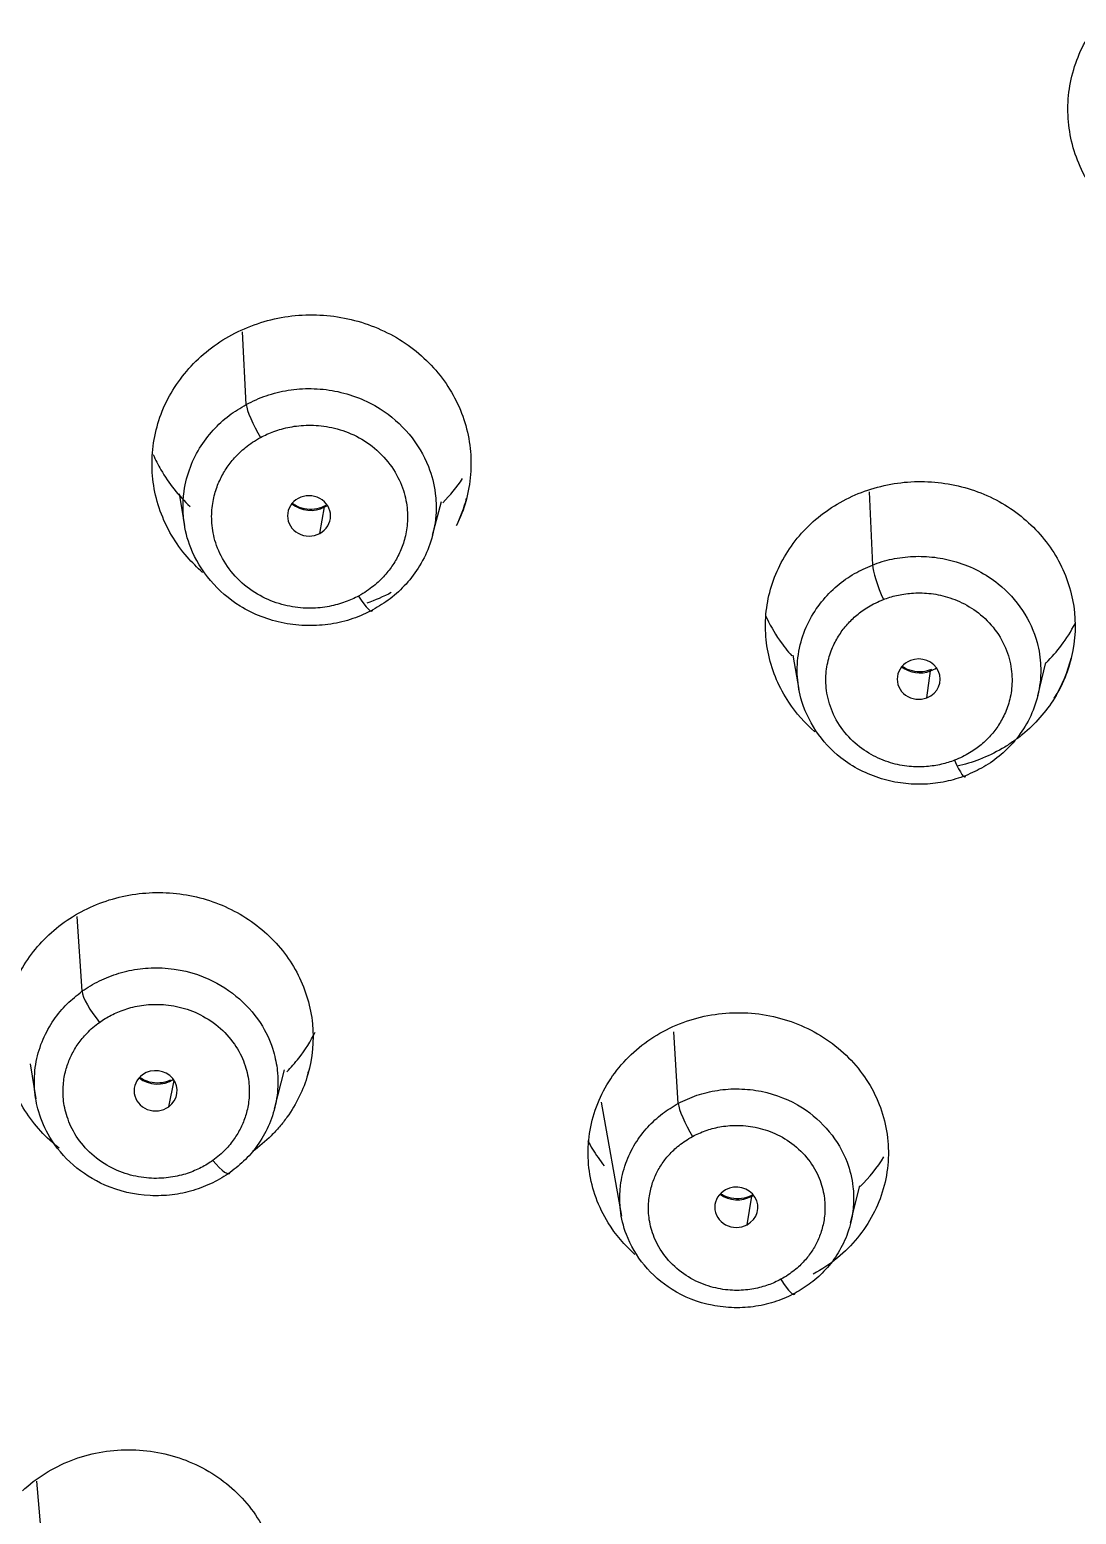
# Model space of a CAD drawing. Extents: x 0 to 1354, y 3495 to 4487.
# Drawn here: x 440.39 to 451.32, y 4130.94 to 4146.45 of the extents above; entities that cross this region are included whole.
import ezdxf

# ---------------------------------------------------------------- set-up
doc = ezdxf.new("R2010")
doc.units = 0
doc.header["$LTSCALE"] = 30
doc.header["$MEASUREMENT"] = 0
doc.layers.add('\\M+5B3DF\\M+5B4E7\\M+5CFDF', color=3, linetype='CONTINUOUS', lineweight=9)

msp = doc.modelspace()

# ---------------------------------------------------------------- linework, layer by layer
at = {"layer": '\\M+5B3DF\\M+5B4E7\\M+5CFDF', "color": 0, "lineweight": -3}
for p, q in [((442.651, 4142.532), (442.611, 4143.29)), ((441.95, 4141.6), (442.006, 4141.267)), ((449.158, 4141.62), (449.191, 4140.855)), ((443.42, 4141.185), (443.469, 4141.462)), ((444.597, 4141.166), (444.689, 4141.519)), ((448.359, 4139.913), (448.424, 4139.555)), ((449.761, 4139.468), (449.798, 4139.749)), ((450.918, 4139.489), (451.003, 4139.838)), ((440.881, 4137.183), (440.935, 4136.402)), ((447.163, 4135.231), (447.118, 4135.979)), ((440.393, 4135.643), (440.452, 4135.278)), ((442.946, 4135.175), (443.051, 4135.581)), ((441.842, 4135.196), (441.898, 4135.472)), ((446.359, 4135.243), (446.569, 4134.054)), ((448.964, 4133.983), (449.059, 4134.37)), ((447.883, 4133.964), (447.931, 4134.261)), ((440.534, 4130.479), (440.464, 4131.285))]:
    msp.add_line(p, q, dxfattribs=at)
for centre, major_axis, ratio, start_param, end_param in [((442.801, 4142.294), (0.142, -0.264), 0.178311, 3.502331, 5.03166), ((443.307, 4141.368), (-0.225, 0.001), 0.934436, 2.096977, 5.23857), ((443.307, 4141.368), (-0.225, 0.001), 0.934436, 5.23857, 8.380163), ((443.322, 4141.704), (-0.296, 0.013), 0.942626, 0.895624, 2.134247), ((443.322, 4141.704), (-0.296, 0.013), 0.942626, 2.134247, 2.251174), ((443.619, 4141.21), (0.142, -0.264), 0.178311, 3.142329, 3.362705), ((443.331, 4141.932), (1.668, -0.071), 0.942626, 5.891743, 6.084445), ((449.306, 4140.601), (0.108, -0.28), 0.136474, 3.525272, 5.051436), ((443.824, 4140.638), (-0.142, 0.264), 0.178311, 1.890067, 3.362705), ((449.675, 4139.663), (-0.225, 0), 0.934459, 5.106752, 8.248345), ((449.675, 4139.663), (-0.225, 0), 0.934459, 1.96516, 5.106752), ((449.691, 4140.234), (1.619, -0.047), 0.942248, 5.784611, 6.085166), ((449.685, 4140.009), (-0.298, 0.009), 0.942248, 0.915335, 1.990496), ((449.685, 4140.009), (-0.298, 0.009), 0.942248, 1.990496, 2.229798), ((449.913, 4139.481), (0.108, -0.28), 0.136474, 3.152314, 3.385645), ((450.05, 4138.922), (-0.108, 0.28), 0.136474, 1.909843, 3.385645), ((441.118, 4136.185), (0.175, -0.244), 0.217098, 3.480285, 5.006449), ((441.704, 4135.363), (-0.225, 0.001), 0.934325, 5.369156, 8.510749), ((441.704, 4135.363), (-0.225, 0.001), 0.934325, 2.227564, 5.369156), ((441.73, 4135.94), (1.618, -0.073), 0.941076, 6.061926, 6.087361), ((441.72, 4135.713), (-0.297, 0.013), 0.941076, 0.924094, 2.223044), ((447.313, 4134.993), (-0.142, 0.264), 0.178311, 0.367091, 1.890067), ((442.302, 4134.743), (-0.175, 0.244), 0.217098, 1.864857, 3.340659), ((447.77, 4134.146), (-0.225, 0), 0.934362, 5.23754, 8.379133), ((447.782, 4134.506), (-0.299, 0.01), 0.940814, 0.946133, 2.12482), ((447.77, 4134.146), (-0.225, 0), 0.934362, 2.095948, 5.23754), ((447.782, 4134.506), (-0.299, 0.01), 0.940814, 2.12482, 2.199531), ((448.235, 4133.501), (0.142, -0.264), 0.178311, 5.03166, 6.51065)]:
    msp.add_ellipse(centre, major_axis=major_axis, ratio=ratio, start_param=start_param, end_param=end_param, dxfattribs=at)
for points, knots in [([(448.01, 4005.599), (447.96, 4009.543), (447.888, 4013.486), (447.741, 4019.394), (447.686, 4021.363), (447.563, 4025.298), (447.498, 4027.264), (447.306, 4031.189), (447.174, 4033.15), (446.667, 4037.037), (446.296, 4038.964), (445.49, 4041.781), (445.181, 4042.708), (444.473, 4044.522), (444.072, 4045.409), (443.153, 4047.117), (442.631, 4047.936), (441.484, 4049.497), (440.861, 4050.241), (439.54, 4051.652), (438.842, 4052.318), (437.375, 4053.57), (436.607, 4054.156), (435.016, 4055.252), (434.19, 4055.761), (432.497, 4056.713), (431.631, 4057.158), (429.007, 4058.447), (427.224, 4059.247), (424.608, 4060.54), (423.746, 4060.987), (422.05, 4061.925), (421.214, 4062.415), (419.588, 4063.455), (418.797, 4064.004), (417.283, 4065.177), (416.561, 4065.801), (414.514, 4067.782), (413.303, 4069.241), (411.732, 4071.57), (411.247, 4072.37), (410.34, 4074), (409.919, 4074.831), (408.739, 4077.358), (408.067, 4079.09), (406.901, 4082.604), (406.413, 4084.388), (405.593, 4087.988), (405.26, 4089.804), (404.718, 4093.452), (404.506, 4095.284), (404.169, 4098.955), (404.047, 4100.795), (403.781, 4106.318), (403.739, 4110.005), (403.894, 4115.532), (403.978, 4117.373), (404.218, 4121.052), (404.374, 4122.889), (404.781, 4126.553), (405.03, 4128.381), (405.656, 4132.017), (406.034, 4133.824), (406.974, 4137.397), (407.531, 4139.163), (408.885, 4142.612), (409.674, 4144.299), (411.525, 4147.534), (412.587, 4149.084), (414.985, 4151.984), (416.318, 4153.338), (418.497, 4155.182), (419.254, 4155.765), (420.825, 4156.859), (421.639, 4157.371), (424.152, 4158.798), (425.92, 4159.607), (427.738, 4160.306)], [0, 0, 0, 0, 0.0625, 0.0625, 0.09375, 0.09375, 0.125, 0.125, 0.15625, 0.15625, 0.1875, 0.1875, 0.203125, 0.203125, 0.21875, 0.21875, 0.234375, 0.234375, 0.25, 0.25, 0.265625, 0.265625, 0.28125, 0.28125, 0.296875, 0.296875, 0.3125, 0.3125, 0.34375, 0.34375, 0.359375, 0.359375, 0.375, 0.375, 0.390625, 0.390625, 0.40625, 0.40625, 0.4375, 0.4375, 0.453125, 0.453125, 0.46875, 0.46875, 0.5, 0.5, 0.53125, 0.53125, 0.5625, 0.5625, 0.59375, 0.59375, 0.625, 0.625, 0.6875, 0.6875, 0.71875, 0.71875, 0.75, 0.75, 0.78125, 0.78125, 0.8125, 0.8125, 0.84375, 0.84375, 0.875, 0.875, 0.90625, 0.90625, 0.9375, 0.9375, 0.953125, 0.953125, 0.96875, 0.96875, 1, 1, 1, 1]), ([(428.197, 4158.696), (428.032, 4158.632), (427.687, 4158.497), (427.153, 4158.279), (426.581, 4158.036), (425.812, 4157.695), (424.94, 4157.282), (423.672, 4156.63), (422.201, 4155.781), (420.21, 4154.446), (418.173, 4152.791), (416.24, 4150.871), (414.215, 4148.497), (412.298, 4145.692), (410.681, 4142.545), (409.747, 4140.27), (409.152, 4138.614), (408.634, 4137.046), (408.065, 4135.032), (407.529, 4132.766), (407.088, 4130.534), (406.477, 4126.816), (405.945, 4122.029), (405.574, 4116.274), (405.414, 4110.376), (405.496, 4104.979), (405.754, 4100.036), (406.066, 4096.221), (406.521, 4092.391), (407.143, 4088.581), (407.893, 4085.209), (408.69, 4082.352), (409.453, 4080.061), (410.255, 4077.985), (411.284, 4075.636), (412.663, 4072.993), (414.467, 4070.299), (416.358, 4068.097), (418.12, 4066.448), (419.691, 4065.22), (420.87, 4064.414), (421.951, 4063.725), (423.294, 4062.925), (425.415, 4061.78), (428.351, 4060.364), (431.305, 4059.003), (433.874, 4057.683), (435.491, 4056.744), (436.673, 4055.977), (437.502, 4055.397), (438.285, 4054.811), (439.15, 4054.118), (440.24, 4053.175), (441.272, 4052.246), (442.117, 4051.45), (442.799, 4050.783), (443.873, 4049.648), (445.304, 4047.705), (446.48, 4045.401), (447.219, 4043.464), (447.695, 4042.003), (448.02, 4040.848), (448.332, 4039.593), (448.559, 4038.564), (448.74, 4037.637), (448.826, 4037.147), (448.857, 4036.968)], [0, 0, 0, 0, 0.003459, 0.007214, 0.011266, 0.015614, 0.023656, 0.030154, 0.043592, 0.057032, 0.077492, 0.095619, 0.111413, 0.140155, 0.164137, 0.183352, 0.190386, 0.20018, 0.217211, 0.233353, 0.24805, 0.264051, 0.310977, 0.347323, 0.383099, 0.432782, 0.458757, 0.485271, 0.511786, 0.538305, 0.564826, 0.582853, 0.599256, 0.614348, 0.6284, 0.651649, 0.674923, 0.693736, 0.709704, 0.72282, 0.733082, 0.737787, 0.748001, 0.763716, 0.784923, 0.811591, 0.827175, 0.841454, 0.848243, 0.854858, 0.861359, 0.867478, 0.876665, 0.889695, 0.894614, 0.899294, 0.908268, 0.925038, 0.946214, 0.958393, 0.965287, 0.976041, 0.981687, 0.990362, 0.996466, 1, 1, 1, 1]), ([(449.143, 4037.032), (448.866, 4038.625), (448.514, 4040.206), (447.833, 4042.533), (447.58, 4043.302), (447.008, 4044.815), (446.689, 4045.559), (445.969, 4047.007), (445.567, 4047.711), (444.674, 4049.057), (444.181, 4049.7), (443.108, 4050.908), (442.533, 4051.475), (441.36, 4052.574), (440.764, 4053.109), (439.566, 4054.162), (438.959, 4054.679), (437.692, 4055.652), (437.038, 4056.11), (435.025, 4057.411), (433.618, 4058.178), (430.752, 4059.606), (429.294, 4060.271), (426.404, 4061.642), (424.973, 4062.351), (422.891, 4063.517), (422.208, 4063.922), (420.871, 4064.772), (420.218, 4065.218), (418.959, 4066.164), (418.353, 4066.663), (417.197, 4067.715), (416.646, 4068.268), (415.084, 4069.995), (414.161, 4071.239), (412.526, 4073.84), (411.813, 4075.196), (410.543, 4077.971), (409.983, 4079.388), (408.994, 4082.262), (408.567, 4083.718), (407.456, 4088.126), (406.947, 4091.114), (406.21, 4097.118), (405.982, 4100.135), (405.712, 4106.175), (405.669, 4109.198), (405.771, 4115.243), (405.915, 4118.264), (406.288, 4122.785), (406.438, 4124.29), (406.806, 4127.293), (407.023, 4128.792), (407.811, 4133.264), (408.526, 4136.22), (410.054, 4140.517), (410.64, 4141.926), (411.99, 4144.666), (412.76, 4145.994), (414.501, 4148.529), (415.469, 4149.738), (417.591, 4152.003), (418.745, 4153.06), (421.227, 4154.973), (422.556, 4155.829), (425.34, 4157.336), (426.795, 4157.987), (428.284, 4158.561)], [0, 0, 0, 0, 0.03125, 0.03125, 0.046875, 0.046875, 0.0625, 0.0625, 0.078125, 0.078125, 0.09375, 0.09375, 0.109375, 0.109375, 0.125, 0.125, 0.140625, 0.140625, 0.15625, 0.15625, 0.1875, 0.1875, 0.21875, 0.21875, 0.25, 0.25, 0.265625, 0.265625, 0.28125, 0.28125, 0.296875, 0.296875, 0.3125, 0.3125, 0.34375, 0.34375, 0.375, 0.375, 0.40625, 0.40625, 0.4375, 0.4375, 0.5, 0.5, 0.5625, 0.5625, 0.625, 0.625, 0.6875, 0.6875, 0.71875, 0.71875, 0.75, 0.75, 0.8125, 0.8125, 0.84375, 0.84375, 0.875, 0.875, 0.90625, 0.90625, 0.9375, 0.9375, 0.96875, 0.96875, 1, 1, 1, 1]), ([(451.829, 4144.425), (451.785, 4144.459), (451.743, 4144.495), (451.635, 4144.6), (451.573, 4144.671), (451.464, 4144.822), (451.415, 4144.904), (451.336, 4145.071), (451.304, 4145.158), (451.258, 4145.336), (451.243, 4145.428), (451.231, 4145.611), (451.233, 4145.702), (451.255, 4145.884), (451.276, 4145.975), (451.36, 4146.238), (451.451, 4146.405), (451.687, 4146.697), (451.834, 4146.825), (452.164, 4147.022), (452.35, 4147.095), (452.732, 4147.173), (452.934, 4147.181), (453.321, 4147.131), (453.513, 4147.073), (453.858, 4146.901), (454.016, 4146.784), (454.276, 4146.511), (454.381, 4146.351), (454.523, 4146.011), (454.562, 4145.827), (454.567, 4145.553), (454.56, 4145.46), (454.529, 4145.279), (454.505, 4145.19), (454.407, 4144.931), (454.309, 4144.768), (454.183, 4144.625)], [0, 0, 0, 0, 0.021913, 0.021913, 0.059532, 0.059532, 0.09715, 0.09715, 0.134769, 0.134769, 0.172388, 0.172388, 0.210007, 0.210007, 0.247625, 0.247625, 0.322863, 0.322863, 0.3981, 0.3981, 0.473338, 0.473338, 0.548575, 0.548575, 0.623813, 0.623813, 0.69905, 0.69905, 0.774288, 0.774288, 0.849525, 0.849525, 0.887144, 0.887144, 0.924763, 0.924763, 1, 1, 1, 1]), ([(449.362, 4037.033), (449.326, 4037.242), (449.253, 4037.664), (449.129, 4038.295), (448.996, 4038.926), (448.855, 4039.547), (448.708, 4040.153), (448.559, 4040.741), (448.406, 4041.311), (448.249, 4041.867), (448.087, 4042.403), (447.924, 4042.91), (447.764, 4043.376), (447.612, 4043.799), (447.469, 4044.18), (447.334, 4044.527), (447.205, 4044.845), (447.081, 4045.142), (446.959, 4045.423), (446.837, 4045.696), (446.712, 4045.964), (446.584, 4046.23), (446.452, 4046.493), (446.317, 4046.754), (446.179, 4047.013), (446.039, 4047.27), (445.894, 4047.527), (445.746, 4047.782), (445.595, 4048.035), (445.439, 4048.284), (445.277, 4048.53), (445.107, 4048.775), (444.925, 4049.027), (444.725, 4049.293), (444.504, 4049.577), (444.26, 4049.881), (443.988, 4050.207), (443.69, 4050.552), (443.366, 4050.907), (443.026, 4051.261), (442.68, 4051.604), (442.332, 4051.936), (441.984, 4052.26), (441.634, 4052.582), (441.28, 4052.903), (440.925, 4053.223), (440.573, 4053.54), (440.226, 4053.848), (439.889, 4054.142), (439.562, 4054.421), (439.245, 4054.684), (438.936, 4054.934), (438.63, 4055.175), (438.322, 4055.411), (438.012, 4055.642), (437.697, 4055.871), (437.38, 4056.095), (437.061, 4056.315), (436.739, 4056.531), (436.411, 4056.746), (436.068, 4056.966), (435.697, 4057.195), (435.242, 4057.467), (434.675, 4057.793), (433.978, 4058.176), (433.188, 4058.594), (432.322, 4059.036), (431.408, 4059.488), (430.47, 4059.937), (429.523, 4060.382), (428.577, 4060.824), (427.648, 4061.263), (426.763, 4061.69), (425.938, 4062.098), (425.161, 4062.495), (424.401, 4062.897), (423.638, 4063.315), (422.868, 4063.756), (422.092, 4064.229), (421.299, 4064.733), (420.49, 4065.273), (419.679, 4065.858), (418.879, 4066.49), (418.09, 4067.16), (417.325, 4067.873), (416.584, 4068.632), (415.854, 4069.442), (415.126, 4070.325), (414.403, 4071.299), (413.694, 4072.349), (413.022, 4073.445), (412.397, 4074.57), (411.805, 4075.719), (411.251, 4076.904), (410.72, 4078.133), (410.209, 4079.414), (409.721, 4080.755), (409.186, 4082.373), (408.622, 4084.331), (408.06, 4086.572), (407.594, 4088.819), (407.218, 4090.987), (406.907, 4093.095), (406.661, 4095.142), (406.46, 4097.112), (406.297, 4099.018), (406.169, 4100.89), (406.068, 4102.731), (405.992, 4104.535), (405.943, 4106.298), (405.913, 4108.028), (405.903, 4109.74), (405.913, 4111.447), (405.942, 4113.162), (405.991, 4114.884), (406.064, 4116.602), (406.154, 4118.312), (406.266, 4120.018), (406.403, 4121.724), (406.558, 4123.413), (406.737, 4125.063), (406.935, 4126.662), (407.152, 4128.218), (407.392, 4129.737), (407.661, 4131.222), (407.955, 4132.673), (408.276, 4134.09), (408.625, 4135.469), (409.009, 4136.818), (409.421, 4138.132), (409.854, 4139.376), (410.287, 4140.505), (410.7, 4141.499), (411.091, 4142.384), (411.477, 4143.198), (411.873, 4143.971), (412.251, 4144.662), (412.498, 4145.094), (412.605, 4145.277)], [0, 0, 0, 0, 0.004804, 0.00966, 0.014532, 0.019352, 0.024059, 0.028616, 0.033051, 0.037408, 0.041668, 0.04572, 0.049451, 0.05282, 0.055876, 0.058668, 0.061242, 0.063653, 0.065951, 0.068191, 0.070418, 0.072655, 0.074886, 0.077104, 0.079315, 0.081534, 0.083764, 0.086001, 0.088238, 0.090469, 0.092688, 0.094924, 0.097253, 0.09976, 0.102474, 0.105425, 0.108639, 0.112117, 0.115805, 0.119565, 0.123269, 0.12689, 0.13048, 0.134082, 0.13771, 0.141361, 0.144991, 0.148543, 0.151968, 0.155247, 0.158387, 0.161414, 0.164374, 0.167323, 0.170285, 0.173258, 0.176231, 0.179196, 0.182142, 0.185108, 0.188188, 0.191476, 0.195076, 0.200338, 0.206401, 0.213238, 0.220738, 0.228569, 0.236476, 0.244413, 0.252353, 0.260221, 0.267776, 0.274683, 0.281151, 0.287634, 0.294268, 0.300984, 0.307874, 0.315035, 0.322485, 0.330135, 0.337978, 0.345947, 0.354008, 0.362192, 0.370589, 0.379393, 0.388946, 0.399039, 0.409195, 0.419279, 0.429501, 0.439837, 0.45039, 0.46135, 0.472727, 0.484442, 0.502084, 0.521523, 0.539787, 0.55716, 0.57437, 0.590961, 0.606728, 0.621973, 0.636971, 0.651859, 0.666323, 0.680413, 0.694289, 0.707968, 0.721607, 0.735367, 0.749234, 0.763046, 0.776738, 0.790421, 0.804175, 0.817894, 0.831199, 0.844064, 0.856622, 0.868929, 0.880987, 0.892822, 0.904437, 0.915801, 0.926905, 0.93798, 0.948706, 0.95835, 0.966814, 0.974342, 0.98135, 0.98822, 0.994976, 1, 1, 1, 1]), ([(449.502, 4037.021), (449.465, 4037.236), (449.392, 4037.662), (449.27, 4038.294), (449.14, 4038.916), (449.002, 4039.527), (448.859, 4040.127), (448.711, 4040.717), (448.558, 4041.296), (448.399, 4041.864), (448.232, 4042.421), (448.057, 4042.967), (447.874, 4043.5), (447.684, 4044.021), (447.489, 4044.53), (447.287, 4045.027), (447.079, 4045.512), (446.862, 4045.983), (446.638, 4046.44), (446.408, 4046.884), (446.177, 4047.308), (445.899, 4047.796), (445.581, 4048.318), (445.202, 4048.871), (444.84, 4049.35), (444.429, 4049.866), (444.009, 4050.366), (443.556, 4050.867), (443.038, 4051.404), (442.398, 4052.014), (441.641, 4052.701), (440.883, 4053.381), (440.282, 4053.915), (439.651, 4054.456), (438.803, 4055.153), (437.346, 4056.233), (435.798, 4057.23), (434.379, 4058.03), (433.345, 4058.58), (432.31, 4059.108), (431.275, 4059.617), (430.242, 4060.11), (429.214, 4060.593), (428.195, 4061.072), (427.189, 4061.554), (426.197, 4062.041), (425.223, 4062.539), (424.268, 4063.05), (423.332, 4063.573), (422.422, 4064.117), (421.537, 4064.679), (420.672, 4065.254), (419.841, 4065.854), (419.047, 4066.481), (418.285, 4067.128), (417.561, 4067.8), (416.877, 4068.493), (416.228, 4069.202), (415.613, 4069.926), (415.036, 4070.664), (414.495, 4071.414), (413.984, 4072.172), (413.503, 4072.935), (413.052, 4073.703), (412.627, 4074.474), (412.225, 4075.244), (411.845, 4076.015), (411.49, 4076.784), (411.152, 4077.551), (410.832, 4078.315), (410.53, 4079.074), (410.244, 4079.83), (409.974, 4080.58), (409.721, 4081.326), (409.315, 4082.587), (408.806, 4084.368), (408.237, 4086.67), (407.771, 4088.956), (407.386, 4091.221), (407.067, 4093.46), (406.816, 4095.671), (406.607, 4097.852), (406.443, 4100.002), (406.319, 4102.118), (406.226, 4104.202), (406.168, 4106.252), (406.137, 4108.267), (406.133, 4110.249), (406.155, 4112.195), (406.2, 4114.107), (406.271, 4115.984), (406.366, 4117.824), (406.479, 4119.63), (406.619, 4121.398), (406.777, 4123.131), (406.959, 4124.828), (407.165, 4126.487), (407.391, 4128.109), (407.645, 4129.692), (407.928, 4131.236), (408.239, 4132.739), (408.577, 4134.203), (408.949, 4135.623), (409.352, 4137), (409.783, 4138.333), (410.246, 4139.62), (410.741, 4140.86), (411.258, 4142.054), (411.803, 4143.199), (412.331, 4144.191), (412.678, 4144.8), (412.824, 4145.049)], [0, 0, 0, 0, 0.004925, 0.009783, 0.014574, 0.019297, 0.023952, 0.028541, 0.033063, 0.03752, 0.041913, 0.04624, 0.050499, 0.054689, 0.058812, 0.062868, 0.06686, 0.070785, 0.074642, 0.078431, 0.082152, 0.085621, 0.091226, 0.096067, 0.100874, 0.104902, 0.111103, 0.115743, 0.120319, 0.128101, 0.135864, 0.143616, 0.151376, 0.154309, 0.162712, 0.17659, 0.19595, 0.204951, 0.213874, 0.222725, 0.231503, 0.240206, 0.248833, 0.257381, 0.265851, 0.274244, 0.282558, 0.290799, 0.298961, 0.307046, 0.315062, 0.322999, 0.330849, 0.338629, 0.346332, 0.353957, 0.361508, 0.368988, 0.376389, 0.383715, 0.39097, 0.398152, 0.405256, 0.412286, 0.419244, 0.426128, 0.432935, 0.439669, 0.44633, 0.452916, 0.459426, 0.465861, 0.472221, 0.478506, 0.484715, 0.503971, 0.522949, 0.541649, 0.560075, 0.578222, 0.596092, 0.613686, 0.631, 0.648038, 0.664796, 0.681277, 0.69748, 0.713404, 0.72905, 0.744417, 0.759504, 0.774315, 0.788846, 0.803099, 0.817073, 0.830767, 0.844184, 0.857321, 0.870177, 0.882754, 0.895053, 0.907072, 0.918809, 0.930269, 0.941449, 0.952348, 0.962971, 0.973314, 0.983372, 0.993153, 1, 1, 1, 1]), ([(442.195, 4140.778), (442.138, 4140.828), (442.084, 4140.882), (441.973, 4141.01), (441.919, 4141.086), (441.824, 4141.246), (441.784, 4141.331), (441.722, 4141.505), (441.699, 4141.594), (441.67, 4141.775), (441.664, 4141.868), (441.673, 4142.143), (441.714, 4142.326), (441.861, 4142.665), (441.968, 4142.824), (442.232, 4143.094), (442.391, 4143.209), (442.739, 4143.377), (442.931, 4143.433), (443.32, 4143.479), (443.521, 4143.469), (443.902, 4143.386), (444.087, 4143.312), (444.414, 4143.111), (444.559, 4142.982), (444.791, 4142.687), (444.88, 4142.519), (444.961, 4142.256), (444.98, 4142.164), (445, 4141.982), (445.001, 4141.891), (444.98, 4141.617), (444.93, 4141.436), (444.847, 4141.267)], [0, 0, 0, 0, 0.032043, 0.032043, 0.072375, 0.072375, 0.112706, 0.112706, 0.153038, 0.153038, 0.193369, 0.193369, 0.274033, 0.274033, 0.354696, 0.354696, 0.435359, 0.435359, 0.516022, 0.516022, 0.596685, 0.596685, 0.677348, 0.677348, 0.758011, 0.758011, 0.838674, 0.838674, 0.879005, 0.879005, 0.919337, 0.919337, 1, 1, 1, 1]), ([(442.651, 4142.532), (442.685, 4142.549), (442.752, 4142.584), (442.86, 4142.625), (442.973, 4142.658), (443.089, 4142.682), (443.209, 4142.696), (443.331, 4142.699), (443.455, 4142.692), (443.705, 4142.655), (444.164, 4142.478), (444.527, 4142.043), (444.63, 4141.631), (444.636, 4141.465), (444.633, 4141.395)], [0, 0, 0, 0, 0.040756, 0.082024, 0.123802, 0.166092, 0.208895, 0.252211, 0.296041, 0.340385, 0.521481, 0.811906, 0.921362, 1, 1, 1, 1]), ([(441.992, 4141.526), (441.993, 4141.549), (442.002, 4141.659), (442.046, 4141.847), (442.154, 4142.074), (442.298, 4142.265), (442.464, 4142.42), (442.59, 4142.496), (442.651, 4142.532)], [0, 0, 0, 0, 0.055, 0.267593, 0.468381, 0.657372, 0.834576, 1, 1, 1, 1]), ([(441.679, 4142.008), (441.703, 4141.954), (441.803, 4141.756), (441.944, 4141.579), (442.064, 4141.465)], [0, 0, 0, 0, 0.266356, 1, 1, 1, 1]), ([(448.589, 4139.114), (448.485, 4139.205), (448.394, 4139.308), (448.268, 4139.497), (448.226, 4139.575), (448.155, 4139.739), (448.128, 4139.825), (448.089, 4139.998), (448.078, 4140.085), (448.073, 4140.262), (448.078, 4140.352), (448.106, 4140.527), (448.128, 4140.612), (448.188, 4140.78), (448.227, 4140.862), (448.362, 4141.095), (448.483, 4141.236), (448.767, 4141.469), (448.933, 4141.562), (449.286, 4141.689), (449.476, 4141.724), (449.854, 4141.73), (450.046, 4141.701), (450.402, 4141.586), (450.572, 4141.497), (450.863, 4141.274), (450.99, 4141.136), (451.181, 4140.833), (451.249, 4140.663), (451.317, 4140.317), (451.318, 4140.136), (451.253, 4139.789), (451.188, 4139.618), (451.092, 4139.464)], [0, 0, 0, 0, 0.058953, 0.058953, 0.098163, 0.098163, 0.137373, 0.137373, 0.176584, 0.176584, 0.215794, 0.215794, 0.255004, 0.255004, 0.294215, 0.294215, 0.372635, 0.372635, 0.451056, 0.451056, 0.529476, 0.529476, 0.607897, 0.607897, 0.686318, 0.686318, 0.764738, 0.764738, 0.843159, 0.843159, 0.921579, 0.921579, 1, 1, 1, 1]), ([(443.973, 4140.386), (443.94, 4140.369), (443.872, 4140.335), (443.763, 4140.293), (443.651, 4140.26), (443.534, 4140.237), (443.414, 4140.223), (443.292, 4140.22), (443.169, 4140.227), (442.923, 4140.264), (442.464, 4140.439), (442.098, 4140.873), (441.994, 4141.29), (441.988, 4141.457), (441.992, 4141.526)], [0, 0, 0, 0, 0.040927, 0.082318, 0.124173, 0.166491, 0.209273, 0.252517, 0.296223, 0.340392, 0.516735, 0.81117, 0.921139, 1, 1, 1, 1]), ([(443.481, 4141.477), (443.452, 4141.46), (443.39, 4141.437), (443.283, 4141.433), (443.197, 4141.458), (443.152, 4141.484), (443.138, 4141.495)], [0, 0, 0, 0, 0.274981, 0.563397, 0.845215, 1, 1, 1, 1]), ([(444.633, 4141.395), (444.631, 4141.373), (444.622, 4141.264), (444.579, 4141.075), (444.472, 4140.847), (444.328, 4140.656), (444.162, 4140.5), (444.035, 4140.423), (443.973, 4140.386)], [0, 0, 0, 0, 0.054697, 0.266448, 0.466872, 0.65595, 0.833664, 1, 1, 1, 1]), ([(449.191, 4140.855), (449.225, 4140.867), (449.292, 4140.892), (449.397, 4140.918), (449.505, 4140.936), (449.616, 4140.946), (449.729, 4140.946), (449.843, 4140.937), (449.956, 4140.918), (450.192, 4140.858), (450.608, 4140.643), (450.897, 4140.204), (450.946, 4139.882), (450.949, 4139.798)], [0, 0, 0, 0, 0.044131, 0.088796, 0.133998, 0.179735, 0.22601, 0.272822, 0.320172, 0.368061, 0.574151, 0.890348, 1, 1, 1, 1]), ([(448.407, 4139.715), (448.406, 4139.726), (448.404, 4139.829), (448.426, 4140.018), (448.517, 4140.262), (448.651, 4140.471), (448.815, 4140.639), (448.996, 4140.769), (449.128, 4140.827), (449.191, 4140.855)], [0, 0, 0, 0, 0.024366, 0.213089, 0.391357, 0.559177, 0.716555, 0.863494, 1, 1, 1, 1]), ([(448.076, 4140.328), (448.116, 4140.238), (448.199, 4140.091), (448.303, 4139.958), (448.349, 4139.906)], [0, 0, 0, 0, 0.594177, 1, 1, 1, 1]), ([(451.007, 4139.834), (451.065, 4139.891), (451.177, 4140.02), (451.267, 4140.163), (451.308, 4140.242)], [0, 0, 0, 0, 0.47237, 1, 1, 1, 1]), ([(450.165, 4138.654), (450.131, 4138.642), (450.063, 4138.618), (449.957, 4138.592), (449.849, 4138.573), (449.738, 4138.564), (449.625, 4138.564), (449.512, 4138.573), (449.398, 4138.592), (449.168, 4138.651), (448.752, 4138.863), (448.459, 4139.303), (448.41, 4139.631), (448.407, 4139.715)], [0, 0, 0, 0, 0.044416, 0.089278, 0.134586, 0.18034, 0.22654, 0.273185, 0.320274, 0.367807, 0.567597, 0.889501, 1, 1, 1, 1]), ([(449.81, 4139.763), (449.778, 4139.751), (449.713, 4139.735), (449.607, 4139.743), (449.539, 4139.772), (449.508, 4139.792), (449.505, 4139.794)], [0, 0, 0, 0, 0.311148, 0.636781, 0.959515, 1, 1, 1, 1]), ([(450.949, 4139.798), (450.949, 4139.787), (450.952, 4139.685), (450.93, 4139.497), (450.842, 4139.252), (450.708, 4139.043), (450.544, 4138.873), (450.362, 4138.742), (450.229, 4138.683), (450.165, 4138.654)], [0, 0, 0, 0, 0.024157, 0.211394, 0.388814, 0.5564, 0.714135, 0.862006, 1, 1, 1, 1]), ([(451.092, 4139.464), (451.048, 4139.392), (450.947, 4139.257), (450.825, 4139.139), (450.742, 4139.071), (450.725, 4139.057), (450.69, 4139.032), (450.638, 4138.994), (450.583, 4138.959), (450.471, 4138.894), (450.393, 4138.857), (450.311, 4138.825)], [0, 0, 0, 0, 0.25, 0.5, 0.5, 0.5625, 0.5625, 0.625, 0.75, 0.75, 1, 1, 1, 1]), ([(440.697, 4134.764), (440.673, 4134.783), (440.649, 4134.803), (440.557, 4134.883), (440.494, 4134.949), (440.381, 4135.09), (440.33, 4135.166), (440.245, 4135.324), (440.21, 4135.406), (440.155, 4135.575), (440.136, 4135.663), (440.114, 4135.839), (440.112, 4135.927), (440.123, 4136.104), (440.137, 4136.192), (440.204, 4136.45), (440.282, 4136.615), (440.492, 4136.909), (440.626, 4137.04), (440.931, 4137.247), (441.106, 4137.327), (441.469, 4137.424), (441.662, 4137.443), (442.039, 4137.417), (442.227, 4137.373), (442.571, 4137.228), (442.731, 4137.125), (443, 4136.879), (443.113, 4136.731), (443.274, 4136.413), (443.325, 4136.238), (443.36, 4135.887), (443.344, 4135.707), (443.294, 4135.535)], [0, 0, 0, 0, 0.013746, 0.013746, 0.05484, 0.05484, 0.095934, 0.095934, 0.137028, 0.137028, 0.178122, 0.178122, 0.219216, 0.219216, 0.260309, 0.260309, 0.342497, 0.342497, 0.424685, 0.424685, 0.506873, 0.506873, 0.589061, 0.589061, 0.671249, 0.671249, 0.753436, 0.753436, 0.835624, 0.835624, 0.917812, 0.917812, 1, 1, 1, 1]), ([(440.935, 4136.402), (440.964, 4136.422), (441.022, 4136.462), (441.117, 4136.512), (441.216, 4136.556), (441.321, 4136.592), (441.429, 4136.62), (441.542, 4136.639), (441.657, 4136.648), (441.901, 4136.647), (442.362, 4136.539), (442.772, 4136.177), (442.936, 4135.801), (442.968, 4135.639), (442.975, 4135.571)], [0, 0, 0, 0, 0.039938, 0.08036, 0.121267, 0.16266, 0.204538, 0.246903, 0.289754, 0.333093, 0.519604, 0.805762, 0.918863, 1, 1, 1, 1]), ([(440.44, 4135.38), (440.44, 4135.391), (440.434, 4135.488), (440.448, 4135.666), (440.519, 4135.9), (440.632, 4136.102), (440.77, 4136.272), (440.882, 4136.36), (440.935, 4136.402)], [0, 0, 0, 0, 0.02886, 0.248864, 0.455974, 0.650196, 0.831536, 1, 1, 1, 1]), ([(447.006, 4135.983), (447.095, 4136.031), (447.189, 4136.071), (447.382, 4136.132), (447.484, 4136.154), (447.687, 4136.179), (447.789, 4136.182), (447.994, 4136.17), (448.097, 4136.154), (448.393, 4136.08), (448.582, 4135.994), (448.906, 4135.762), (449.045, 4135.614), (449.199, 4135.367), (449.242, 4135.278), (449.308, 4135.097), (449.331, 4135.004), (449.358, 4134.814), (449.362, 4134.717), (449.348, 4134.527), (449.332, 4134.432), (449.252, 4134.153), (449.16, 4133.979), (448.91, 4133.674), (448.754, 4133.546), (448.574, 4133.449)], [0, 0, 0, 0, 0.0625, 0.0625, 0.125, 0.125, 0.1875, 0.1875, 0.25, 0.25, 0.375, 0.375, 0.5, 0.5, 0.5625, 0.5625, 0.625, 0.625, 0.6875, 0.6875, 0.75, 0.75, 0.875, 0.875, 1, 1, 1, 1]), ([(446.711, 4133.654), (446.602, 4133.75), (446.507, 4133.862), (446.381, 4134.065), (446.338, 4134.154), (446.272, 4134.335), (446.249, 4134.428), (446.222, 4134.618), (446.218, 4134.715), (446.232, 4134.905), (446.248, 4134.999), (446.328, 4135.279), (446.42, 4135.453), (446.67, 4135.758), (446.826, 4135.886), (447.006, 4135.983)], [0, 0, 0, 0, 0.154714, 0.154714, 0.260375, 0.260375, 0.366035, 0.366035, 0.471696, 0.471696, 0.577357, 0.577357, 0.788678, 0.788678, 1, 1, 1, 1]), ([(443.074, 4135.561), (443.119, 4135.607), (443.232, 4135.736), (443.324, 4135.881), (443.371, 4135.976)], [0, 0, 0, 0, 0.369665, 1, 1, 1, 1]), ([(442.975, 4135.571), (442.977, 4135.549), (442.986, 4135.442), (442.972, 4135.253), (442.902, 4135.018), (442.79, 4134.815), (442.651, 4134.643), (442.538, 4134.554), (442.484, 4134.511)], [0, 0, 0, 0, 0.054989, 0.267597, 0.468421, 0.65744, 0.834637, 1, 1, 1, 1]), ([(443.294, 4135.535), (443.271, 4135.454), (443.211, 4135.3), (443.126, 4135.156), (443.064, 4135.07), (443.052, 4135.053), (443.026, 4135.02), (442.985, 4134.971), (442.942, 4134.924), (442.852, 4134.834), (442.787, 4134.779), (442.717, 4134.728)], [0, 0, 0, 0, 0.25, 0.5, 0.5, 0.5625, 0.5625, 0.625, 0.75, 0.75, 1, 1, 1, 1]), ([(442.484, 4134.511), (442.455, 4134.491), (442.396, 4134.452), (442.301, 4134.401), (442.201, 4134.357), (442.096, 4134.321), (441.988, 4134.293), (441.876, 4134.275), (441.761, 4134.266), (441.522, 4134.267), (441.062, 4134.372), (440.647, 4134.734), (440.478, 4135.126), (440.446, 4135.3), (440.44, 4135.38)], [0, 0, 0, 0, 0.03966, 0.079719, 0.120176, 0.161032, 0.202285, 0.243935, 0.285983, 0.328427, 0.506826, 0.794264, 0.906684, 1, 1, 1, 1]), ([(441.858, 4135.473), (441.848, 4135.468), (441.805, 4135.451), (441.72, 4135.438), (441.62, 4135.456), (441.564, 4135.483), (441.542, 4135.498)], [0, 0, 0, 0, 0.10859, 0.433326, 0.745998, 1, 1, 1, 1]), ([(447.163, 4135.231), (447.195, 4135.247), (447.258, 4135.279), (447.359, 4135.317), (447.464, 4135.348), (447.574, 4135.369), (447.686, 4135.382), (447.8, 4135.384), (447.916, 4135.377), (448.146, 4135.341), (448.57, 4135.174), (448.902, 4134.769), (448.993, 4134.386), (448.997, 4134.235), (448.993, 4134.171)], [0, 0, 0, 0, 0.041178, 0.082864, 0.125058, 0.16776, 0.210971, 0.254692, 0.298922, 0.343664, 0.522346, 0.814969, 0.922605, 1, 1, 1, 1]), ([(446.555, 4134.311), (446.556, 4134.331), (446.565, 4134.431), (446.606, 4134.604), (446.706, 4134.811), (446.838, 4134.985), (446.991, 4135.127), (447.107, 4135.197), (447.163, 4135.231)], [0, 0, 0, 0, 0.054841, 0.266867, 0.467391, 0.656418, 0.833953, 1, 1, 1, 1]), ([(446.219, 4134.842), (446.234, 4134.812), (446.284, 4134.725), (446.344, 4134.637), (446.391, 4134.579)], [0, 0, 0, 0, 0.3343, 1, 1, 1, 1]), ([(448.385, 4133.249), (448.353, 4133.233), (448.29, 4133.201), (448.189, 4133.163), (448.083, 4133.132), (447.974, 4133.11), (447.862, 4133.098), (447.747, 4133.095), (447.631, 4133.103), (447.405, 4133.138), (446.981, 4133.303), (446.646, 4133.708), (446.554, 4134.095), (446.551, 4134.247), (446.555, 4134.311)], [0, 0, 0, 0, 0.041124, 0.082768, 0.124932, 0.167615, 0.210817, 0.254538, 0.298776, 0.343533, 0.517221, 0.81427, 0.922398, 1, 1, 1, 1]), ([(447.943, 4134.277), (447.914, 4134.26), (447.851, 4134.237), (447.743, 4134.232), (447.662, 4134.256), (447.622, 4134.278), (447.612, 4134.284)], [0, 0, 0, 0, 0.290243, 0.594638, 0.892346, 1, 1, 1, 1]), ([(448.993, 4134.171), (448.992, 4134.151), (448.983, 4134.051), (448.942, 4133.879), (448.843, 4133.671), (448.711, 4133.496), (448.558, 4133.353), (448.441, 4133.283), (448.385, 4133.249)], [0, 0, 0, 0, 0.054528, 0.265761, 0.465939, 0.655048, 0.833072, 1, 1, 1, 1]), ([(440.312, 4131.184), (440.385, 4131.253), (440.464, 4131.313), (440.634, 4131.419), (440.726, 4131.465), (440.916, 4131.539), (441.014, 4131.567), (441.215, 4131.604), (441.319, 4131.614), (441.626, 4131.614), (441.832, 4131.576), (442.209, 4131.43), (442.384, 4131.321), (442.601, 4131.119), (442.668, 4131.044), (442.782, 4130.885), (442.83, 4130.801), (442.909, 4130.624), (442.939, 4130.531), (442.979, 4130.344), (442.989, 4130.249), (442.99, 4129.96), (442.949, 4129.77), (442.792, 4129.415), (442.677, 4129.253), (442.53, 4129.116)], [0, 0, 0, 0, 0.0625, 0.0625, 0.125, 0.125, 0.1875, 0.1875, 0.25, 0.25, 0.375, 0.375, 0.5, 0.5, 0.5625, 0.5625, 0.625, 0.625, 0.6875, 0.6875, 0.75, 0.75, 0.875, 0.875, 1, 1, 1, 1]), ([(404.623, 4131.074), (404.588, 4130.873), (404.366, 4129.584), (403.796, 4125.704), (402.938, 4116.179), (402.904, 4106.308), (403.509, 4097.799), (403.922, 4093.938), (404.439, 4090.387), (405.062, 4087.152), (405.765, 4084.236), (406.526, 4081.641), (407.311, 4079.366), (408.086, 4077.403), (408.945, 4075.472), (409.945, 4073.499), (411.165, 4071.423), (412.534, 4069.458), (414.061, 4067.63), (415.728, 4065.949), (417.528, 4064.439), (419.429, 4063.101), (421.477, 4061.849), (423.547, 4060.723), (425.512, 4059.75), (427.144, 4058.986), (428.72, 4058.255), (430.371, 4057.48), (432.211, 4056.56), (434.054, 4055.528), (435.869, 4054.341), (437.639, 4052.979), (439.36, 4051.392), (440.891, 4049.675), (442.137, 4047.982), (443.025, 4046.52), (443.788, 4045.031), (444.457, 4043.465), (445.054, 4041.773), (445.502, 4040.242), (445.834, 4038.886), (446.076, 4037.716), (446.304, 4036.436), (446.539, 4034.82), (446.766, 4032.641), (446.939, 4029.975), (447.069, 4026.823), (447.219, 4022.012), (447.362, 4016.415), (447.465, 4010.907), (447.518, 4007.539), (447.539, 4006.008), (447.545, 4005.599)], [0, 0, 0, 0, 0.004399, 0.028149, 0.08446, 0.210548, 0.240578, 0.268471, 0.294238, 0.317873, 0.339365, 0.358714, 0.375905, 0.390942, 0.403826, 0.421009, 0.438012, 0.454857, 0.471503, 0.487946, 0.504179, 0.520153, 0.535825, 0.553449, 0.568384, 0.580629, 0.590215, 0.603849, 0.617866, 0.632269, 0.647095, 0.662367, 0.67808, 0.695053, 0.709337, 0.720941, 0.729896, 0.74338, 0.755521, 0.766306, 0.775735, 0.783805, 0.790513, 0.802081, 0.816849, 0.834849, 0.856111, 0.88061, 0.932059, 0.969104, 0.991752, 1, 1, 1, 1])]:
    msp.add_open_spline(points, degree=3, knots=knots, dxfattribs=at)
for points in [[(443.824, 4140.531), (443.782, 4140.509), (443.689, 4140.466), (443.523, 4140.419), (443.327, 4140.397), (443.108, 4140.415), (442.878, 4140.484), (442.654, 4140.613), (442.461, 4140.809), (442.34, 4141.034), (442.289, 4141.245), (442.287, 4141.435), (442.318, 4141.602), (442.371, 4141.741), (442.438, 4141.862), (442.525, 4141.975), (442.637, 4142.084), (442.741, 4142.155), (442.801, 4142.187)], [(442.801, 4142.187), (442.843, 4142.21), (442.936, 4142.253), (443.102, 4142.3), (443.297, 4142.322), (443.515, 4142.304), (443.746, 4142.236), (443.97, 4142.107), (444.163, 4141.911), (444.284, 4141.686), (444.336, 4141.475), (444.338, 4141.284), (444.307, 4141.116), (444.254, 4140.978), (444.186, 4140.856), (444.1, 4140.743), (443.987, 4140.635), (443.884, 4140.564), (443.824, 4140.531)], [(444.704, 4141.506), (444.781, 4141.584), (444.85, 4141.669), (444.911, 4141.759)], [(444.166, 4140.568), (444.084, 4140.524), (443.998, 4140.486), (443.91, 4140.456)], [(450.05, 4138.815), (450.007, 4138.799), (449.915, 4138.77), (449.759, 4138.745), (449.578, 4138.745), (449.381, 4138.782), (449.176, 4138.867), (448.982, 4139.005), (448.819, 4139.205), (448.723, 4139.436), (448.698, 4139.652), (448.719, 4139.839), (448.773, 4140), (448.845, 4140.13), (448.928, 4140.238), (449.025, 4140.333), (449.144, 4140.419), (449.248, 4140.472), (449.306, 4140.494)], [(449.306, 4140.494), (449.349, 4140.511), (449.441, 4140.54), (449.597, 4140.565), (449.778, 4140.565), (449.975, 4140.528), (450.179, 4140.443), (450.373, 4140.305), (450.536, 4140.107), (450.632, 4139.875), (450.658, 4139.659), (450.637, 4139.472), (450.583, 4139.31), (450.512, 4139.18), (450.429, 4139.072), (450.331, 4138.977), (450.212, 4138.89), (450.108, 4138.838), (450.05, 4138.815)], [(450.311, 4138.825), (450.234, 4138.795), (450.156, 4138.771), (450.076, 4138.753)], [(441.118, 4136.078), (441.155, 4136.104), (441.236, 4136.155), (441.379, 4136.216), (441.554, 4136.26), (441.755, 4136.272), (441.976, 4136.24), (442.201, 4136.153), (442.414, 4136.001), (442.571, 4135.801), (442.656, 4135.598), (442.687, 4135.412), (442.68, 4135.243), (442.647, 4135.1), (442.596, 4134.975), (442.528, 4134.86), (442.437, 4134.747), (442.352, 4134.672), (442.302, 4134.636)], [(442.302, 4134.636), (442.265, 4134.609), (442.184, 4134.559), (442.04, 4134.497), (441.865, 4134.454), (441.664, 4134.442), (441.443, 4134.474), (441.218, 4134.561), (441.005, 4134.714), (440.848, 4134.914), (440.764, 4135.117), (440.733, 4135.302), (440.74, 4135.471), (440.773, 4135.614), (440.823, 4135.738), (440.891, 4135.854), (440.982, 4135.966), (441.068, 4136.042), (441.118, 4136.078)], [(447.313, 4134.886), (447.355, 4134.909), (447.444, 4134.949), (447.591, 4134.989), (447.768, 4135.008), (447.966, 4134.99), (448.174, 4134.926), (448.38, 4134.804), (448.552, 4134.622), (448.654, 4134.423), (448.697, 4134.239), (448.698, 4134.07), (448.67, 4133.923), (448.624, 4133.798), (448.563, 4133.688), (448.484, 4133.585), (448.382, 4133.487), (448.289, 4133.423), (448.235, 4133.394)], [(448.235, 4133.394), (448.193, 4133.371), (448.104, 4133.332), (447.957, 4133.291), (447.779, 4133.272), (447.582, 4133.29), (447.373, 4133.354), (447.167, 4133.477), (446.995, 4133.659), (446.894, 4133.857), (446.851, 4134.041), (446.85, 4134.21), (446.878, 4134.358), (446.924, 4134.482), (446.985, 4134.592), (447.063, 4134.694), (447.166, 4134.793), (447.259, 4134.857), (447.313, 4134.886)], [(449.065, 4134.364), (449.16, 4134.457), (449.243, 4134.561), (449.311, 4134.672)]]:
    msp.add_open_spline(points, degree=3, dxfattribs=at)

doc.saveas('drawing.dxf')
